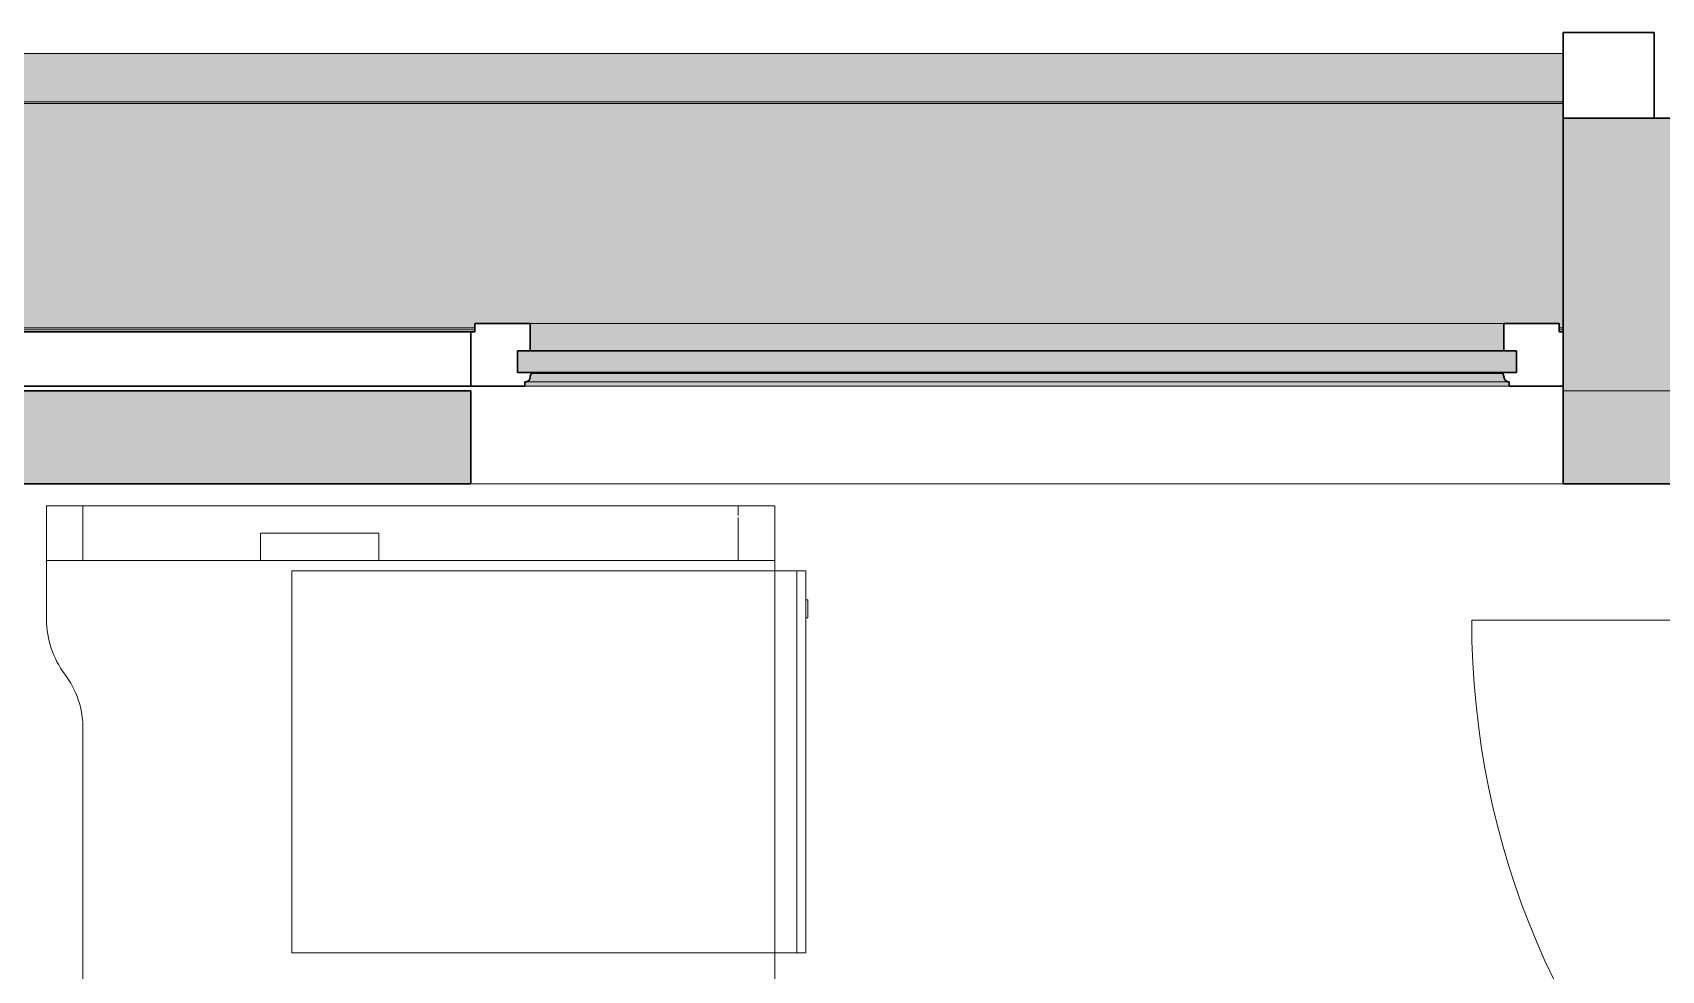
# Model space of a CAD drawing. Header units: millimetres. Extents: x 155927 to 295199, y -4084 to 97293.
# Drawn here: x 165011 to 166801, y 33710 to 34742 of the extents above; entities that cross this region are included whole.
import ezdxf

# ---------------------------------------------------------------- set-up
doc = ezdxf.new("R2010")
doc.units = ezdxf.units.MM
doc.header["$MEASUREMENT"] = 0
for name, color, linetype, lineweight in [('A-DOOR', 4, 'CONTINUOUS', 9), ('A-GLAZ', 7, 'CONTINUOUS', 9), ('A-GLAZ-CWMG', 7, 'CONTINUOUS', 9), ('A-WALL', 7, 'CONTINUOUS', 9), ('A-WALL-PATT', 7, 'CONTINUOUS', 9), ('I-FURN', 8, 'CONTINUOUS', 9), ('I-WALL', 7, 'CONTINUOUS', 9)]:
    doc.layers.add(name, color=color, linetype=linetype, lineweight=lineweight)

msp = doc.modelspace()

# ---------------------------------------------------------------- hatches: boundary and pattern name
at = {"layer": 'A-GLAZ'}
for points in [[(166688.5, 34417), (166692.8, 34417), (166692.8, 34718.6), (157908.8, 34718.6), (157908.8, 34417), (157913.2, 34417), (157913.2, 34421.6), (159104.5, 34421.6), (159104.5, 34417), (160441.2, 34417), (160441.2, 34421.6), (161632.5, 34421.6), (161632.5, 34417), (162969.2, 34417), (162969.2, 34421.6), (164160.5, 34421.6), (164160.5, 34417), (165497.2, 34417), (165497.2, 34421.6), (166688.5, 34421.6)], [(166627.6, 34391.7), (166627.6, 34421.6), (165558, 34421.6), (165558, 34391.7), (166177.4, 34391.7)], [(166641.6, 34367.7), (166641.6, 34391.7), (165544.1, 34391.7), (165544.1, 34367.7), (166177.4, 34367.7)], [(166627.8, 34362.7), (166626.4, 34366.6), (165559.3, 34366.6), (165558, 34362.7), (166627.6, 34362.7)], [(166626.4, 34366.6), (166626.4, 34367.7), (166177.4, 34366.6)], [(166627.8, 34352.8), (166633.6, 34352.8), (166633.6, 34357.7), (165552, 34357.7), (165552, 34352.8), (166177.4, 34352.8)], [(166632.1, 34357.7), (166628.7, 34360), (166627.4, 34362.7), (165557.8, 34362.7), (165556, 34359), (165555.8, 34357.7), (166629.8, 34357.7)]]:
    msp.add_hatch(color=256, dxfattribs=at).paths.add_polyline_path(points, flags=0)
h = msp.add_hatch(color=256, dxfattribs=at)
h.paths.add_polyline_path([(166692.8, 34414.8), (166692.8, 34417), (166688.5, 34417), (166688.5, 34414.8)], flags=0)
h.paths.add_polyline_path([(165497.2, 34414.8), (165497.2, 34417), (164160.5, 34417), (164160.5, 34414.8), (165492.2, 34414.8)], flags=0)
h.paths.add_polyline_path([(162964.2, 34414.8), (162969.2, 34414.8), (162969.2, 34417), (161632.5, 34417), (161632.5, 34414.8), (162575.4, 34414.8)], flags=0)
h.paths.add_polyline_path([(160436.2, 34414.8), (160441.2, 34414.8), (160441.2, 34417), (159104.5, 34417), (159104.5, 34414.8), (160174, 34414.8)], flags=0)
h.paths.add_polyline_path([(157908.8, 34414.8), (157913.2, 34414.8), (157913.2, 34417), (157908.8, 34417)], flags=0)
h = msp.add_hatch(color=256, dxfattribs=at)
h.paths.add_polyline_path([(166632.1, 34357.7), (166630.8, 34358.9), (166630.8, 34358.2)], flags=0)
h.paths.add_polyline_path([(163024, 34357.7), (163026.9, 34358.2), (163025.6, 34358.3)], flags=0)
h.paths.add_polyline_path([(164104.1, 34357.7), (164102.8, 34358.9), (164102.8, 34358.2)], flags=0)
h.paths.add_polyline_path([(161576.1, 34357.7), (161574.8, 34358.9), (161574.8, 34358.2)], flags=0)
h.paths.add_polyline_path([(159048.1, 34357.7), (159046.8, 34358.9), (159046.8, 34358.2)], flags=0)
at = {"layer": 'A-WALL-PATT'}
h = msp.add_hatch(color=256, dxfattribs=at)
h.paths.add_polyline_path([(231130.8, 34347.6), (231130.8, 34647.6), (229692.8, 34647.6), (229692.8, 34347.6), (230840.8, 34347.6)], flags=0)
h.paths.add_polyline_path([(220908.8, 34347.6), (220908.8, 34647.6), (202317.8, 34647.6), (202317.8, 34347.6), (220172.3, 34347.6)], flags=0)
h.paths.add_polyline_path([(200283.7, 34347.6), (200283.7, 34647.6), (197292.8, 34647.6), (197292.8, 34347.6), (199760.7, 34347.6)], flags=0)
h.paths.add_polyline_path([(194558.8, 34347.6), (194558.8, 34647.6), (192442.8, 34647.6), (192442.8, 34437.6), (192417.8, 34437.6), (192417.8, 34347.6), (193757.3, 34347.6)], flags=0)
h.paths.add_polyline_path([(190808.8, 34347.6), (190808.8, 34437.6), (190783.8, 34437.6), (190783.8, 34647.6), (187318, 34647.6), (187318, 34347.6), (190783.8, 34347.6)], flags=0)
h.paths.add_polyline_path([(185283.8, 34347.6), (185283.8, 34647.6), (166692.8, 34647.6), (166692.8, 34347.6), (184151.8, 34347.6)], flags=0)
h.paths.add_polyline_path([(157908.8, 34347.6), (157908.8, 34647.6), (156760.8, 34647.6), (156760.8, 34347.6), (157736.8, 34347.6)], flags=0)
for points in [[(165492.8, 34245.6), (165492.8, 34347.6), (164164.8, 34347.6), (164164.8, 34245.6), (164940.9, 34245.6)], [(166692.8, 34245.6), (167552.4, 34245.6), (167552.4, 34347.6), (166692.8, 34347.6)]]:
    msp.add_hatch(color=256, dxfattribs=at).paths.add_polyline_path(points, flags=0)

# ---------------------------------------------------------------- linework, layer by layer
at = {"layer": 'A-DOOR'}
msp.add_line((167502.4, 34095.6), (166592.4, 34095.6), dxfattribs=at)
msp.add_arc((167502.4, 34095.6), 910, 180, 270, dxfattribs=at)
at = {"layer": 'A-GLAZ', "lineweight": 30}
for p, q in [((166792.8, 34741.6), (166692.8, 34741.6)), ((166692.8, 34741.6), (166692.8, 34647.6)), ((166792.8, 34647.6), (166792.8, 34741.6)), ((165558, 34421.6), (165497.2, 34421.6)), ((165497.2, 34421.6), (165497.2, 34412.6)), ((165558, 34391.7), (165558, 34421.6)), ((166688.5, 34421.6), (166627.6, 34421.6)), ((166627.6, 34421.6), (166627.6, 34391.7)), ((166688.5, 34412.6), (166688.5, 34421.6)), ((165492.8, 34412.6), (164164.8, 34412.6)), ((165492.8, 34352.8), (165492.8, 34412.6)), ((165497.2, 34412.6), (165492.8, 34412.6)), ((165492.8, 34412.6), (165492.8, 34352.8)), ((166692.8, 34412.6), (166688.5, 34412.6)), ((166641.6, 34391.7), (165544.1, 34391.7)), ((165544.1, 34391.7), (165544.1, 34367.7)), ((165544.1, 34367.7), (165544.1, 34391.7)), ((165544.1, 34391.7), (165558, 34391.7)), ((166627.6, 34391.7), (166641.6, 34391.7)), ((166641.6, 34367.7), (166641.6, 34391.7)), ((166641.6, 34391.7), (166641.6, 34367.7)), ((165544.1, 34367.7), (166641.6, 34367.7)), ((165559.3, 34367.7), (165544.1, 34367.7)), ((165559.3, 34366.6), (165559.3, 34367.7)), ((166641.6, 34367.7), (166626.4, 34367.7)), ((166626.4, 34367.7), (166626.4, 34366.6)), ((164164.8, 34352.8), (165492.8, 34352.8)), ((165492.8, 34352.8), (165552, 34352.8)), ((165552, 34352.8), (165552, 34357.7)), ((165552, 34357.7), (165553.6, 34357.7)), ((166632.1, 34357.7), (166633.6, 34357.7)), ((166633.6, 34357.7), (166633.6, 34352.8)), ((166633.6, 34352.8), (166692.8, 34352.8))]:
    msp.add_line(p, q, dxfattribs=at)
at = {"layer": 'A-GLAZ'}
for p, q in [((166692.8, 34718.6), (157908.8, 34718.6)), ((165497.2, 34417), (164160.5, 34417)), ((166627.6, 34421.6), (165558, 34421.6)), ((166692.8, 34417), (166688.5, 34417)), ((165497.2, 34414.8), (164160.5, 34414.8)), ((166692.8, 34414.8), (166688.5, 34414.8)), ((166626.4, 34366.6), (165559.3, 34366.6)), ((165553.6, 34357.7), (165552, 34357.7)), ((165552, 34352.8), (166633.6, 34352.8)), ((166632.1, 34357.7), (165553.6, 34357.7)), ((166633.6, 34357.7), (166632.1, 34357.7))]:
    msp.add_line(p, q, dxfattribs=at)
at = {"layer": 'A-GLAZ', "lineweight": 30}
for centre, radius, start, end in [((165565.2, 34362.2), 7.4, 143.4261, 176.5739), ((166620.5, 34362.2), 7.4, 3.4261, 36.5739), ((165552.5, 34363), 5.36, 281.9524, 356.5739), ((166633.2, 34363), 5.36, 183.4261, 258.0476)]:
    msp.add_arc(centre, radius, start, end, dxfattribs=at)
at = {"layer": 'A-GLAZ'}
for points in [[(165558.5, 34365.4), (165558.7, 34365.8), (165559, 34366.2), (165559.3, 34366.6)], [(166626.4, 34366.6), (166626.7, 34366.2), (166626.9, 34365.8), (166627.1, 34365.4)]]:
    msp.add_open_spline(points, degree=3, dxfattribs=at)
for points, knots in [([(165553.6, 34357.7), (165554, 34357.8), (165554.7, 34358.1), (165555.5, 34358.5), (165555.9, 34358.8), (165556, 34359)], [0, 0, 0, 0, 0.2, 0.3, 0.4, 0.4, 0.4, 0.4]), ([(165557, 34360), (165557.1, 34360.2), (165557.3, 34360.6), (165557.7, 34361.5), (165557.8, 34362.2), (165557.8, 34362.7)], [0.6, 0.6, 0.6, 0.6, 0.7, 0.8, 1, 1, 1, 1]), ([(166627.8, 34362.7), (166627.9, 34362.2), (166628, 34361.5), (166628.4, 34360.6), (166628.6, 34360.2), (166628.7, 34360)], [-1, -1, -1, -1, -0.8, -0.7, -0.6, -0.6, -0.6, -0.6]), ([(166629.6, 34359), (166629.8, 34358.8), (166630.2, 34358.5), (166631, 34358.1), (166631.6, 34357.8), (166632.1, 34357.7)], [-0.4, -0.4, -0.4, -0.4, -0.3, -0.2, 0, 0, 0, 0])]:
    msp.add_open_spline(points, degree=3, knots=knots, dxfattribs=at)
at = {"layer": 'A-GLAZ-CWMG'}
for p, q in [((164558.9, 34665.6), (165300.8, 34665.6)), ((165300.8, 34663.6), (164558.9, 34663.6)), ((165300.8, 34665.6), (166050.8, 34665.6)), ((166050.8, 34663.6), (165300.8, 34663.6)), ((166050.8, 34665.6), (166425.8, 34665.6)), ((166425.8, 34663.6), (166050.8, 34663.6)), ((166425.8, 34665.6), (166692.8, 34665.6)), ((166692.8, 34663.6), (166425.8, 34663.6))]:
    msp.add_line(p, q, dxfattribs=at)
at = {"layer": 'A-WALL', "lineweight": 30}
for p, q in [((185283.8, 34647.6), (166692.8, 34647.6)), ((166692.8, 34647.6), (166692.8, 34347.6))]:
    msp.add_line(p, q, dxfattribs=at)
at = {"layer": 'A-WALL'}
msp.add_line((166692.8, 34347.6), (167552.4, 34347.6), dxfattribs=at)
at = {"layer": 'I-FURN'}
for p, q in [((165026.5, 34221.2), (165826.5, 34221.2)), ((165066.5, 34221.2), (165026.5, 34221.2)), ((165026.5, 34161.2), (165026.5, 34221.2)), ((165026.5, 34161.2), (165026.5, 34221.2)), ((165826.5, 34221.2), (165026.5, 34221.2)), ((165026.5, 34221.2), (165026.5, 34096.2)), ((165026.5, 34096.2), (165026.5, 34221.2)), ((165026.5, 34221.2), (165826.5, 34221.2)), ((165786.5, 34221.2), (165066.5, 34221.2)), ((165066.5, 34161.2), (165066.5, 34221.2)), ((165066.5, 34161.2), (165066.5, 34221.2)), ((165826.5, 34221.2), (165786.5, 34221.2)), ((165786.5, 34210.6), (165786.5, 34221.2)), ((165786.5, 34210.6), (165786.5, 34221.2)), ((165826.5, 34221.2), (165826.5, 34161.2)), ((165826.5, 34161.2), (165826.5, 34221.2)), ((165826.5, 32621.2), (165826.5, 34221.2)), ((165826.5, 34221.2), (165826.5, 32621.2)), ((165786.5, 34161.2), (165786.5, 34208.3)), ((165786.5, 34161.2), (165786.5, 34208.3)), ((165261.5, 34191.2), (165391.5, 34191.2)), ((165261.5, 34161.2), (165261.5, 34191.2)), ((165391.5, 34191.2), (165261.5, 34191.2)), ((165261.5, 34161.2), (165261.5, 34191.2)), ((165391.5, 34191.2), (165391.5, 34161.2)), ((165391.5, 34161.2), (165391.5, 34191.2)), ((165261.5, 34161.2), (165026.5, 34161.2)), ((165026.5, 34161.2), (165066.5, 34161.2)), ((165066.5, 34161.2), (165786.5, 34161.2)), ((165391.5, 34161.2), (165261.5, 34161.2)), ((165826.5, 34149.6), (165295.8, 34149.6)), ((165295.8, 34149.6), (165295.8, 33729.6)), ((165826.5, 34161.2), (165391.5, 34161.2)), ((165786.5, 34161.2), (165826.5, 34161.2)), ((165850.8, 34149.6), (165826.5, 34149.6)), ((165850.8, 34149.6), (165850.8, 33729.6)), ((165860.8, 34149.6), (165850.8, 34149.6)), ((165850.8, 33729.6), (165850.8, 34149.6)), ((165860.8, 33729.6), (165860.8, 34149.6)), ((165862.8, 34118), (165860.8, 34118)), ((165862.8, 34098), (165862.8, 34118)), ((165862.8, 34118), (165862.8, 34098)), ((165860.8, 34098), (165862.8, 34098)), ((165066.5, 33976.2), (165066.5, 33143.9)), ((165066.5, 33143.9), (165066.5, 33976.2)), ((165295.8, 33729.6), (165826.5, 33729.6)), ((165826.5, 33729.6), (165850.8, 33729.6)), ((165850.8, 33729.6), (165860.8, 33729.6))]:
    msp.add_line(p, q, dxfattribs=at)
for centre, start, end in [((165126.5, 34096.2), 180, 216.8699), ((165126.5, 34096.2), 180, 216.8699), ((164966.5, 33976.2), 0, 36.8699), ((164966.5, 33976.2), 0, 36.8699)]:
    msp.add_arc(centre, 100, start, end, dxfattribs=at)
at = {"layer": 'I-WALL', "lineweight": 30}
for p, q in [((165492.8, 34347.6), (164164.8, 34347.6)), ((165492.8, 34245.6), (165492.8, 34347.6)), ((166692.8, 34347.6), (166692.8, 34245.6)), ((164164.8, 34245.6), (165492.8, 34245.6)), ((166692.8, 34245.6), (167552.4, 34245.6))]:
    msp.add_line(p, q, dxfattribs=at)
at = {"layer": 'I-WALL'}
for p, q in [((167552.4, 34347.6), (166692.8, 34347.6)), ((166692.8, 34245.6), (165492.8, 34245.6))]:
    msp.add_line(p, q, dxfattribs=at)

doc.saveas('drawing.dxf')
